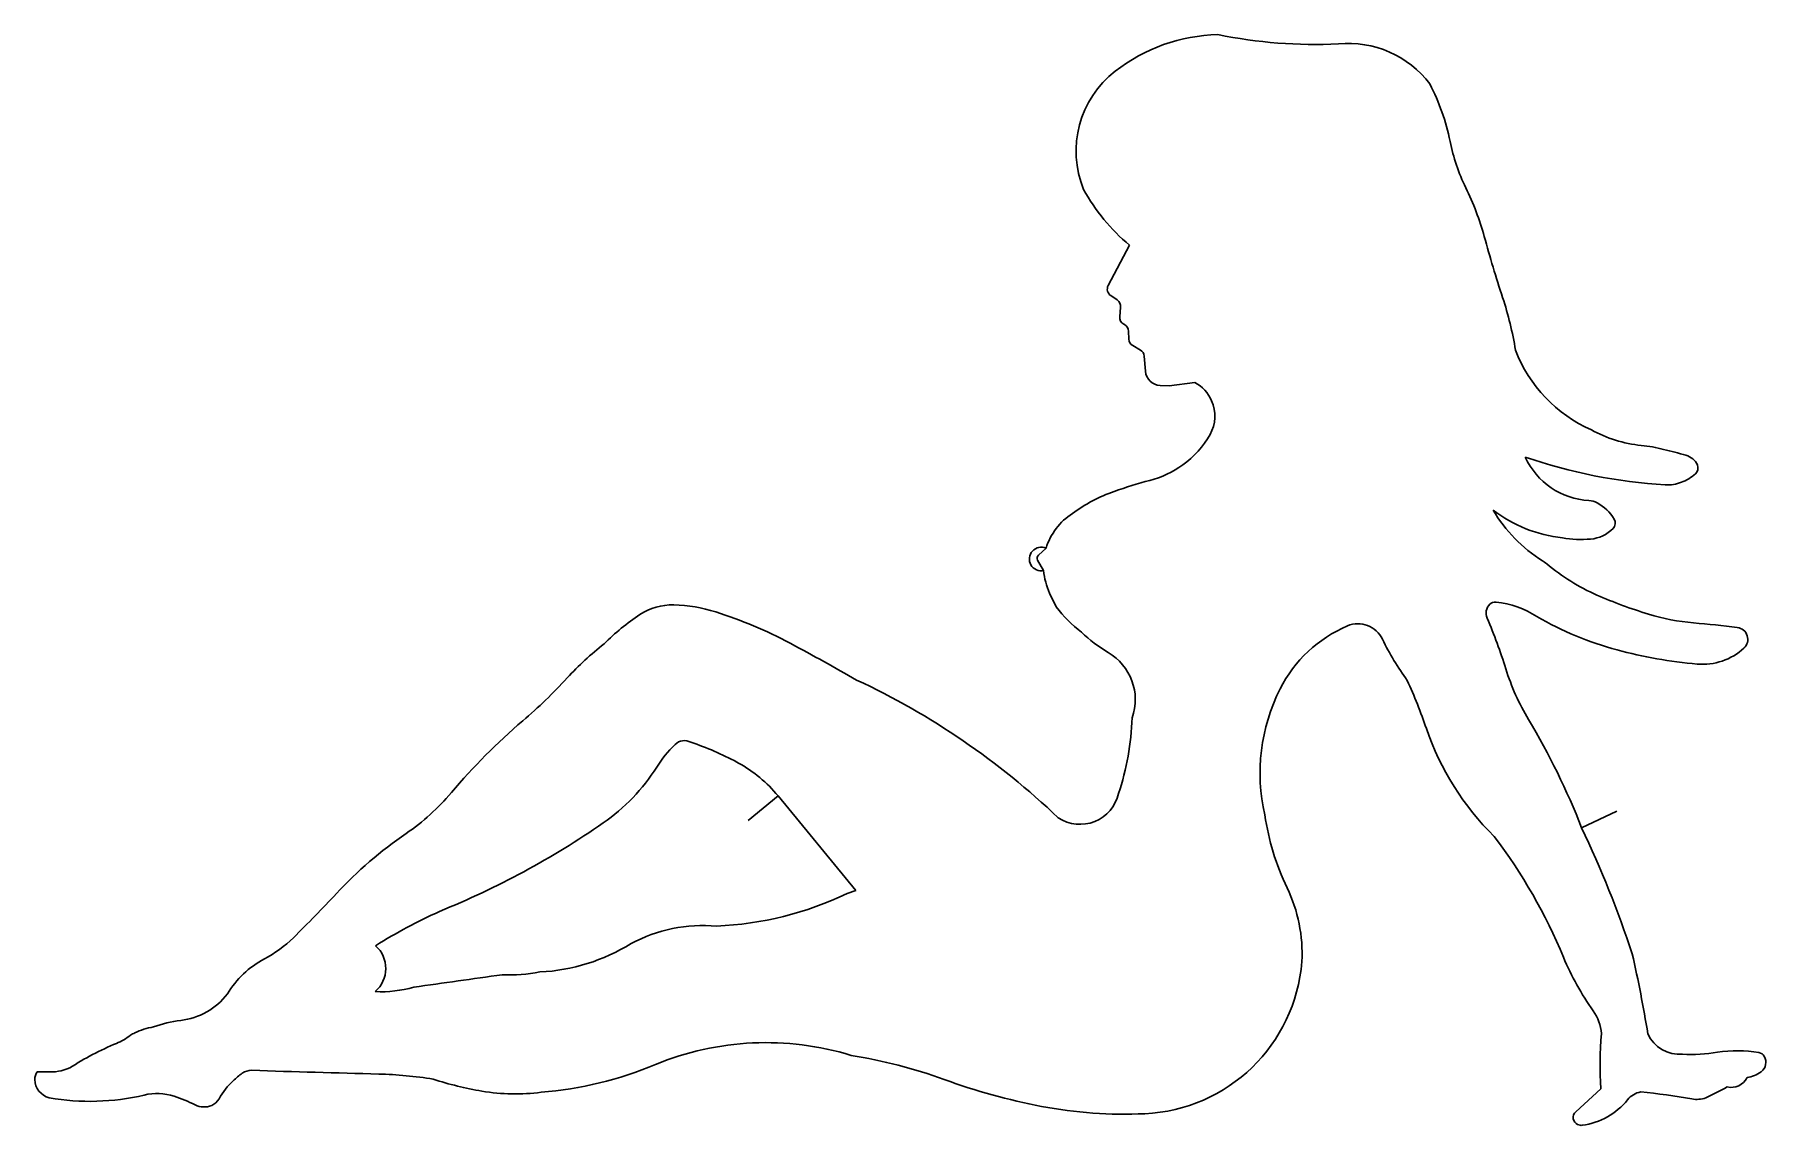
# Model space of a CAD drawing. Extents: x 0 to 2.23, y 0 to 1.4.
import ezdxf

# ---------------------------------------------------------------- set-up
doc = ezdxf.new("R2010")
doc.units = 0
doc.layers.add('CK_LEVEL_1', color=7, linetype='CONTINUOUS')

msp = doc.modelspace()

# ---------------------------------------------------------------- linework, layer by layer
at = {"layer": 'CK_LEVEL_1', "color": 2, "linetype": 'CONTINUOUS'}
for p, q in [((1.379161, 1.079298), (1.406511, 1.131398)), ((1.390711, 1.060848), (1.382461, 1.066398)), ((1.39406, 1.039299), (1.395111, 1.051698)), ((1.400161, 1.029148), (1.399111, 1.029748)), ((1.405761, 1.010399), (1.405261, 1.020898)), ((1.42056, 0.996498), (1.410711, 1.002198)), ((1.42706, 0.969297), (1.425461, 0.988698)), ((1.457511, 0.950397), (1.445961, 0.950998)), ((1.49051, 0.954899), (1.457511, 0.950398)), ((1.28946, 0.732698), (1.299361, 0.741698)), ((1.296261, 0.713148), (1.288511, 0.726498)), ((1.312511, 0.666399), (1.30391, 0.683998)), ((0.97041, 0.619749), (0.971461, 0.619198)), ((0.902011, 0.466898), (0.904211, 0.465698)), ((0.916411, 0.391649), (0.955011, 0.423398)), ((0.955011, 0.423399), (1.055011, 0.301898)), ((2.03266, 0.403848), (1.987511, 0.382398)), ((1.055011, 0.301899), (1.043611, 0.298098)), ((0.00331, 0.068899), (0.015011, 0.068898)), ((1.979811, 0.017399), (2.012011, 0.046898))]:
    msp.add_line(p, q, dxfattribs=at)
at = {"layer": 'CK_LEVEL_1', "color": 2, "linetype": 'CONTINUOUS', "extrusion": (0, 0, -1)}
for centre, radius, start, end in [((-1.525104, 1.179607), 0.22235, 52.032513, 88.687508), ((-1.687945, 1.259489), 0.131049, 84.335956, 142.894446), ((-1.467973, 1.252039), 0.1301, 337.807189, 412.243017), ((-1.540039, 1.208177), 0.2841, 152.684443, 168.524781), ((-1.568103, 1.324835), 0.25205, 309.874609, 331.067626), ((-1.51019, 1.044908), 0.36545, 154.002047, 164.536146), ((-1.38804, 1.074697), 0.01, 303.910954, 387.392693), ((-1.4579, 0.923479), 0.45055, 161.840761, 170.68603), ((-1.404025, 1.038458), 0.009999, 299.430783, 364.81884), ((-1.415751, 1.010835), 0.010001, 300.272935, 357.495515), ((-1.44699, 0.970972), 0.02, 272.951959, 355.198769), ((-2.044326, 0.676477), 0.1984, 95.694185, 104.160077), ((-1.984036, 0.402939), 0.478449, 103.147189, 106.704704), ((-2.134858, 1.496563), 0.6745, 273.395307, 289.022568), ((-2.116003, 0.839861), 0.02205, 104.597152, 156.086584), ((-2.127028, 0.844726), 0.01, 155.964793, 228.835635), ((-1.581124, 0.265003), 0.58315, 70.556929, 75.235573), ((-2.097722, 0.873169), 0.05, 248.975076, 273.224007), ((-2.093657, 0.883819), 0.061399, 229.403564, 248.999539), ((-1.456215, 0.618854), 0.2079, 53.742977, 70.556847), ((-1.99567, 0.77808), 0.025, 92.843063, 118.268779), ((-1.37736, 0.717901), 0.08155, 16.967082, 57.263634), ((-1.983316, 0.934891), 0.18105, 276.487111, 307.236618), ((-1.980019, 0.749767), 0.05735, 118.644426, 149.065542), ((-2.020633, 0.774109), 0.01, 149.066707, 223.715629), ((-1.995513, 0.798265), 0.04485, 223.843652, 265.592084), ((-1.986845, 0.901954), 0.148899, 265.333056, 279.269695), ((-1.292834, 0.729007), 0.005, 329.865648, 407.577543), ((-1.38586, 0.721082), 0.089951, 335.652305, 354.939708), ((-1.910336, 0.683468), 0.05, 122.581756, 130.128357), ((-0.819355, 0.592716), 0.0762, 56.691362, 91.244514), ((-0.816792, 0.477394), 0.19155, 91.262078, 107.678213), ((-0.93666, 0.414209), 0.2898, 44.935552, 56.689827), ((-0.699786, 0.109922), 0.577201, 107.6674, 117.960183), ((-1.44601, 0.767397), 0.1674, 307.109691, 322.891062), ((-1.272649, 0.3959), 0.64625, 156.65872, 162.818771), ((-2.14147, 1.01684), 0.42005, 284.970763, 300.226255), ((-2.006813, -0.797236), 1.44845, 94.932747, 97.166431), ((-1.464312, 0.754726), 0.1698, 300.117335, 314.635893), ((-2.02045, 0.763309), 0.320401, 323.315223, 334.376115), ((-2.18559, 0.624668), 0.01535, 97.189371, 227.243984), ((-0.984533, 0.297874), 0.40875, 42.704818, 51.755825), ((0.608759, -2.335476), 3.3507, 118.138789, 119.791317), ((-2.189021, 1.195522), 0.60495, 275.027109, 284.949744), ((-2.142863, 0.670898), 0.078299, 227.25293, 275.021119), ((-0.642097, -0.311264), 0.975799, 115.098724, 133.598676), ((-1.161686, -0.10392), 0.8216, 40.319632, 49.400037), ((-1.112591, 0.039404), 0.93975, 149.135964, 158.593324), ((-0.834732, 0.477207), 0.0173, 45.749412, 118.5872), ((-0.72153, 0.130335), 0.381899, 108.547864, 118.202253), ((-2.128169, 0.626999), 0.35975, 314.725099, 341.003884), ((-0.93287, 0.376243), 0.1581, 32.182513, 45.806468), ((-0.818409, 0.310999), 0.1769, 119.014588, 140.551733), ((-0.708531, -0.22481), 1.4158, 154.603486, 161.671973), ((-0.789635, -0.078135), 0.550551, 43.079641, 55.419188), ((-0.858639, 0.68079), 0.42505, 244.203464, 267.644152), ((-1.432836, 0.220764), 0.19545, 154.34023, 183.040197), ((-0.798045, -0.341662), 0.67635, 57.837725, 65.727294), ((-0.637074, 0.441452), 0.24465, 238.167744, 267.179861), ((-0.352058, 0.106113), 0.12195, 30.985834, 62.108591), ((-1.416359, 0.226974), 0.2123, 184.478106, 267.367193), ((-2.288013, 0.350574), 0.3507, 324.52566, 337.434929), ((-0.488813, -0.136679), 1.60395, 167.136828, 170.88555), ((-0.608988, 0.406336), 0.213051, 259.144864, 272.239952), ((-0.445076, 0.326614), 0.1549, 254.292742, 272.799695), ((-0.203574, -0.00755), 0.143351, 69.132256, 83.566279), ((-0.140987, 0.091642), 0.030001, 53.304662, 65.52965), ((-0.16948, 0.029625), 0.098249, 65.386883, 80.054382), ((-2.463922, 0.07604), 0.452851, 356.310207, 365.303547), ((-0.253474, -0.250376), 0.3855, 57.264425, 67.332654), ((-2.187342, -0.074963), 0.17075, 81.46862, 99.393587), ((-2.213534, 0.083639), 0.01, 99.654485, 149.609113), ((-0.0154, 0.059358), 0.015401, 357.912365, 398.276331), ((-1.024034, 22.633842), 22.575448, 271.47732, 271.891699), ((-0.614856, 0.507467), 0.46635, 246.934905, 265.590628), ((-2.193198, 0.103096), 0.04225, 234.035738, 260.721608), ((-2.209179, 0.081085), 0.01505, 149.60298, 234.066672), ((-0.025048, 0.05958), 0.025049, 285.126931, 358.211018), ((-0.643094, 0.455997), 0.4177, 279.436412, 288.28981), ((-1.444632, 0.815647), 0.805551, 280.812742, 290.045909), ((-2.009758, 0.335098), 0.3297, 240.059593, 245.389455), ((-2.179662, 0.071459), 0.022701, 206.309938, 283.636509), ((-0.070949, 0.334385), 0.303551, 256.723209, 279.947678), ((-0.217494, 0.04821), 0.02465, 246.533131, 297.766768), ((-0.219354, 0.043947), 0.02, 209.505383, 246.558777), ((-0.617599, 0.302246), 0.26185, 262.735483, 279.449048), ((-1.400144, 0.582605), 0.5683, 267.381104, 280.814807), ((-1.976175, 0.089731), 0.09045, 219.008039, 262.289154), ((-2.135285, 0.06884), 0.0355, 250.628989, 280.181132), ((-1.986635, 0.01009), 0.01, 295.301755, 406.961251), ((-1.987088, 0.011036), 0.01105, 278.204897, 295.326692), ((-1.986908, 0.01), 0.01, 261.934721, 278.030438)]:
    msp.add_arc(centre, radius, start, end, dxfattribs=at)
at = {"layer": 'CK_LEVEL_1', "color": 2, "linetype": 'CONTINUOUS'}
for centre, radius, start, end in [((1.645853, 2.020275), 0.63105, 258.497137, 272.648234), ((2.058531, 1.312841), 0.244851, 191.339533, 206.106159), ((3.479115, 1.585918), 1.67645, 195.342487, 198.142665), ((1.385145, 1.05254), 0.01, 355.170223, 416.184389), ((1.395271, 1.020426), 0.01, 2.71105, 60.725579), ((1.415447, 0.987846), 0.01005, 4.868745, 59.413634), ((2.073864, 1.061771), 0.1834, 200.881984, 246.253274), ((1.46567, 0.910585), 0.0508, 24.185113, 60.725312), ((1.467995, 0.911632), 0.04825, 330.670773, 384.183617), ((2.08029, 1.038395), 0.165301, 240.944521, 264.347936), ((1.404202, 0.947632), 0.1215, 305.647207, 330.60636), ((1.399468, 0.954265), 0.129649, 284.765539, 305.638678), ((2.002313, 0.898947), 0.09605, 204.642612, 266.775301), ((2.039201, 0.888477), 0.192151, 210.571117, 237.958964), ((2.113379, 0.924362), 0.26505, 229.873533, 246.363121), ((1.880813, 0.658281), 0.0161, 134.836435, 203.166816), ((1.876544, 0.662639), 0.010001, 84.744361, 135.101279), ((1.865348, 0.555372), 0.11785, 56.722953, 84.100546), ((2.25192, 1.242889), 0.6124, 246.437121, 253.047776), ((2.155075, 0.923237), 0.278401, 252.931618, 265.113457), ((1.753994, 0.483146), 0.1725, 113.029894, 153.209462), ((1.70013, 0.609928), 0.03475, 25.2443, 113.073671), ((1.343724, 0.547161), 0.07025, 340.661803, 419.752839), ((2.17501, 0.675041), 0.298301, 197.20665, 210.978909), ((0.189123, 1.030432), 0.672601, 310.619765, 317.392273), ((1.813665, 0.453007), 0.23935, 153.207137, 193.065346), ((1.084429, 0.267706), 0.7441, 18.994852, 24.129798), ((1.05556, 0.537199), 0.3547, 341.797676, 357.851109), ((0.589231, 0.592455), 0.2479, 304.701337, 327.825425), ((0.310992, 0.617262), 0.293651, 304.462911, 319.79389), ((1.343103, 0.437544), 0.05065, 236.314011, 347.286287), ((0.104594, 1.294466), 1.100951, 292.168131, 304.637883), ((1.899926, 0.445167), 0.32275, 188.242074, 205.661702), ((1.321419, -0.049456), 0.695399, 22.440699, 37.242958), ((-1.04319, 1.635511), 1.9586, 314.608755, 316.925916), ((0.858763, 0.060766), 0.1961, 84.924686, 118.194926), ((0.220214, 0.355224), 0.1599, 297.889931, 314.485899), ((0.411571, 0.20162), 0.03945, 311.112966, 407.915844), ((1.853146, -9.143519), 9.4206, 97.640195, 98.338189), ((0.177676, 0.222196), 0.08785, 276.427917, 322.649164), ((1.955773, 0.113586), 0.0574, 4.30921, 35.658819), ((0.072299, 0.183626), 0.0848, 292.617474, 306.77044), ((2.113556, 0.136566), 0.0453, 205.031411, 274.374163), ((0.939423, -0.268679), 0.37495, 73.006035, 112.231621), ((0.947886, -0.545758), 0.64365, 69.954257, 80.960803), ((2.128311, 0.294233), 0.20315, 266.811331, 279.548796), ((0.020734, 0.127067), 0.05845, 264.380996, 294.541063), ((0.331836, -0.0241), 0.112001, 125.617068, 133.30902), ((0.278278, 0.050705), 0.019999, 88.475758, 125.691207), ((0.322988, -0.014645), 0.09905, 133.337069, 150.52109), ((0.428474, -0.460078), 0.52615, 80.864596, 88.525818), ((0.157024, -0.031424), 0.07225, 72.283032, 103.08972), ((0.122073, -0.140986), 0.18725, 63.367486, 72.297842), ((2.068333, 0.015316), 0.028, 99.918838, 141.365119), ((1.983669, -0.781092), 0.82785, 79.888497, 84.465575)]:
    msp.add_arc(centre, radius, start, end, dxfattribs=at)
at = {"layer": 'CK_LEVEL_1', "color": 3, "linetype": 'CONTINUOUS'}
msp.add_arc((1.293024, 0.727943), 0.015145, 65.263012, 282.343028, dxfattribs=at)

doc.saveas('drawing.dxf')
